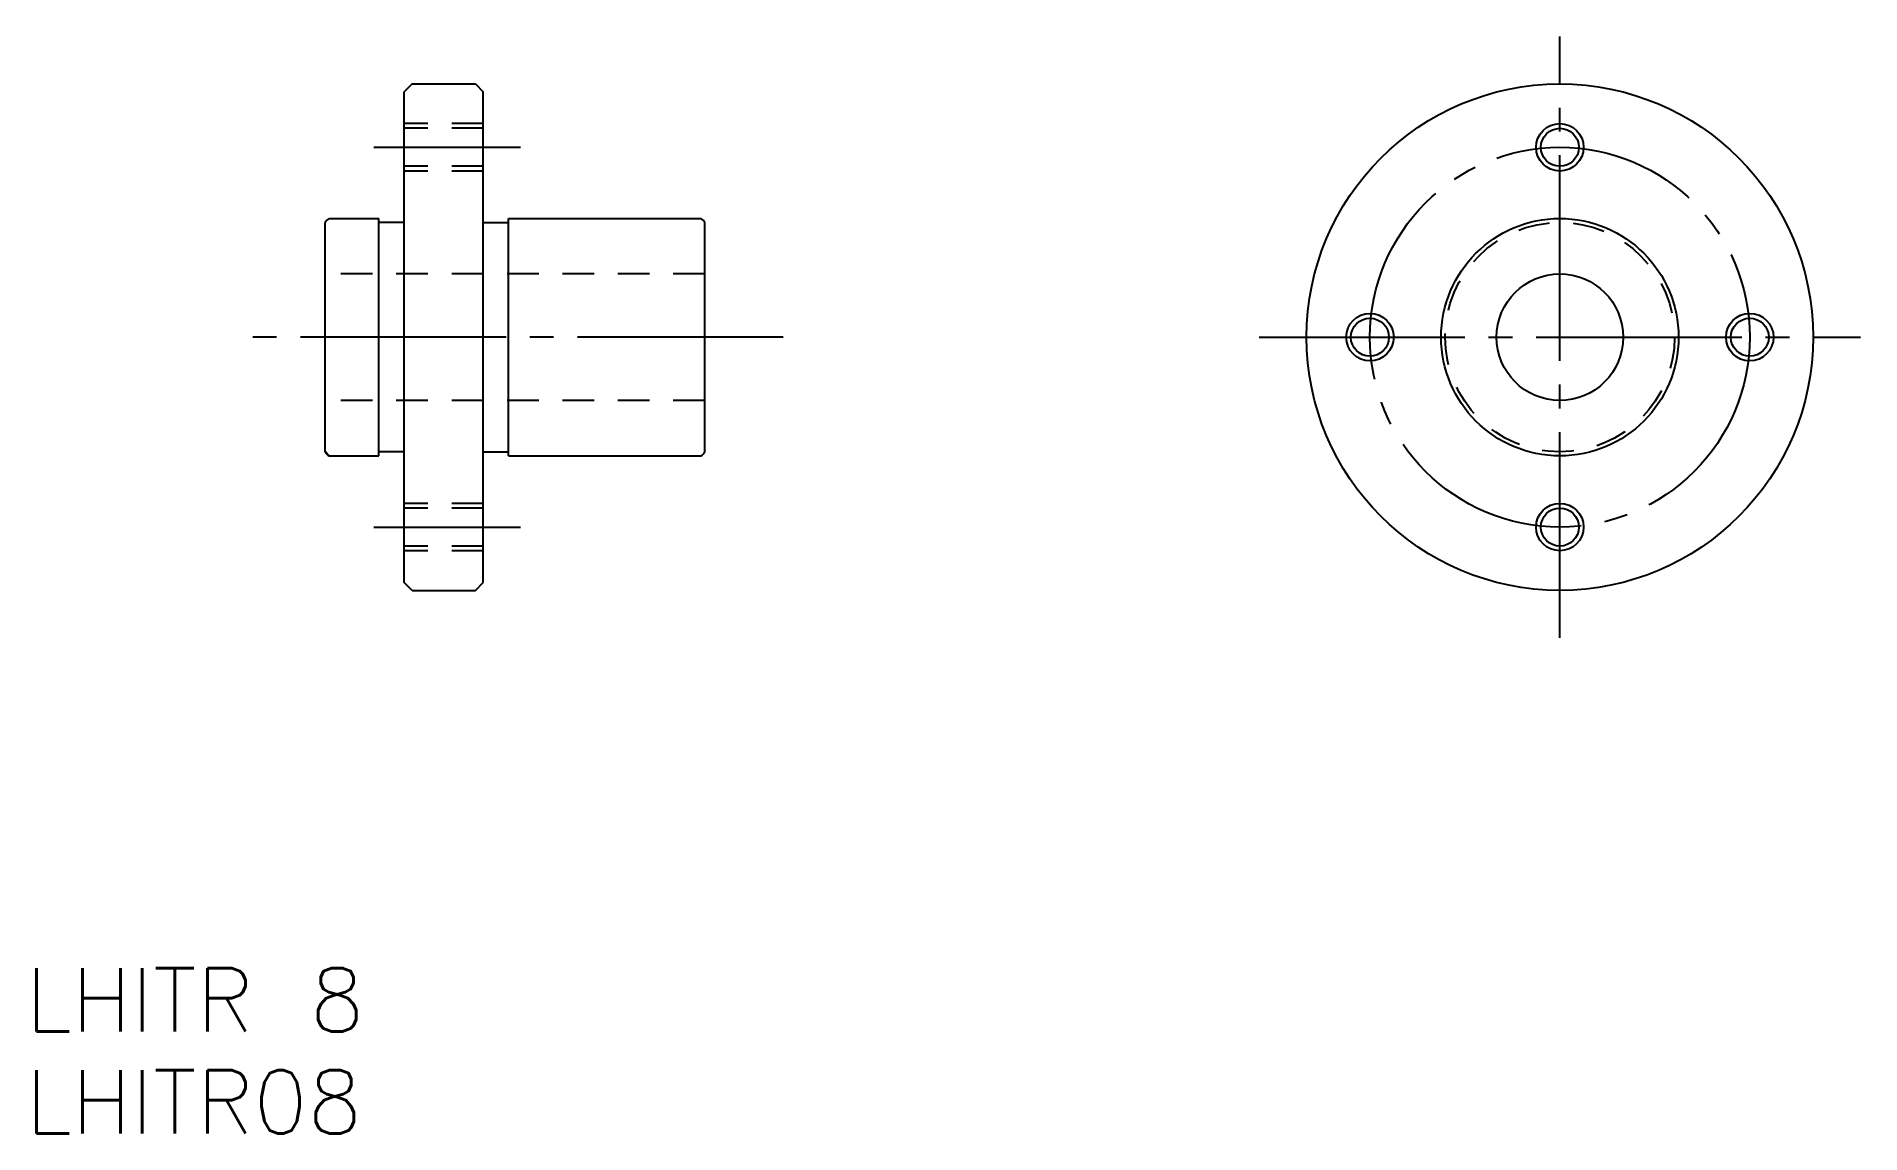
# Model space of a CAD drawing. Extents: x 480 to 596, y 230 to 300.
import ezdxf

# ---------------------------------------------------------------- set-up
doc = ezdxf.new("R2010")
doc.units = 0
doc.linetypes.add('CENTER', pattern=[17.5, 13, -1.5, 1.5, -1.5])
doc.linetypes.add('DASHED', pattern=[3.5, 2, -1.5])
doc.layers.get('0').update_dxf_attribs({"linetype": 'CONTINUOUS'})
doc.layers.add('CENTER', color=1, linetype='CENTER')
doc.styles.get("Standard").update_dxf_attribs({"font": 'txt.shx', "bigfont": '@extfont2.shx'})

msp = doc.modelspace()

# ---------------------------------------------------------------- linework, layer by layer
at = {"color": 7, "linetype": 'CONTINUOUS'}
for p, q in [((504.06, 296.61), (503.56, 296.11)), ((504.06, 296.61), (508.06, 296.61)), ((508.06, 296.61), (508.56, 296.11)), ((503.56, 265.11), (503.56, 296.11)), ((508.56, 265.11), (508.56, 296.11)), ((498.56, 273.37), (498.56, 287.86)), ((498.85, 288.11), (501.96, 288.11)), ((501.96, 273.11), (501.96, 288.11)), ((503.56, 287.86), (501.96, 287.86)), ((508.56, 287.86), (510.16, 287.86)), ((510.16, 288.11), (522.31, 288.11)), ((510.16, 273.11), (510.16, 288.11)), ((522.56, 273.37), (522.56, 287.86)), ((503.56, 273.36), (501.96, 273.36)), ((508.56, 273.36), (510.16, 273.36)), ((498.82, 273.11), (501.96, 273.11)), ((503.56, 272.86), (503.56, 272.86)), ((508.56, 272.86), (508.56, 272.86)), ((510.16, 273.11), (522.31, 273.11)), ((504.06, 264.61), (503.56, 265.11)), ((508.06, 264.61), (508.56, 265.11)), ((504.06, 264.61), (508.06, 264.61))]:
    msp.add_line(p, q, dxfattribs=at)
at = {"color": 3, "linetype": 'DASHED'}
for p, q in [((508.56, 294.11), (503.56, 294.11)), ((508.56, 293.81), (503.56, 293.81)), ((508.56, 291.41), (503.56, 291.41)), ((508.56, 291.11), (503.56, 291.11)), ((522.56, 284.61), (498.56, 284.61)), ((522.56, 276.61), (498.56, 276.61)), ((508.56, 270.11), (503.56, 270.11)), ((508.56, 269.81), (503.56, 269.81)), ((508.56, 267.41), (503.56, 267.41)), ((508.56, 267.11), (503.56, 267.11))]:
    msp.add_line(p, q, dxfattribs=at)
at = {"color": 7, "linetype": 'CONTINUOUS'}
for centre, radius in [((576.58, 280.61), 16), ((576.58, 292.61), 1.2), ((576.58, 280.61), 7.5), ((576.58, 280.61), 4), ((564.58, 280.61), 1.2), ((588.58, 280.61), 1.2), ((576.58, 268.61), 1.2)]:
    msp.add_circle(centre, radius, dxfattribs=at)
at = {"color": 3, "linetype": 'CONTINUOUS'}
for centre in [(576.58, 292.61), (564.58, 280.61), (588.58, 280.61), (576.58, 268.61)]:
    msp.add_circle(centre, 1.5, dxfattribs=at)
at = {"color": 3, "linetype": 'DASHED'}
msp.add_circle((576.58, 280.61), 7.25, dxfattribs=at)
at = {"color": 7, "linetype": 'CONTINUOUS'}
for centre, start, end in [((499.31, 287.36), 123.5573, 146.4427), ((521.81, 287.36), 33.5573, 56.4427), ((499.31, 273.86), 213.5573, 236.4427), ((499.35, 273.86), 213.5573, 236.4427), ((521.81, 273.86), 303.5573, 326.4427)]:
    msp.add_arc(centre, 0.9, start, end, dxfattribs=at)
at = {"layer": 'CENTER', "color": 1, "linetype": 'CENTER'}
for p, q in [((576.58, 261.61), (576.58, 299.61)), ((501.64, 292.61), (510.91, 292.61)), ((527.5, 280.61), (493.66, 280.61)), ((557.58, 280.61), (595.58, 280.61)), ((501.64, 268.61), (510.91, 268.61))]:
    msp.add_line(p, q, dxfattribs=at)
msp.add_circle((576.58, 280.61), 12, dxfattribs=at)

# ---------------------------------------------------------------- texts
at = {"color": 7, "linetype": 'CONTINUOUS'}
for s, p in [('LHITR 8', (479.64, 236.74)), ('LHITR08', (479.64, 230.29))]:
    msp.add_text(s, height=4, dxfattribs=at).set_placement(p)

doc.saveas('drawing.dxf')
